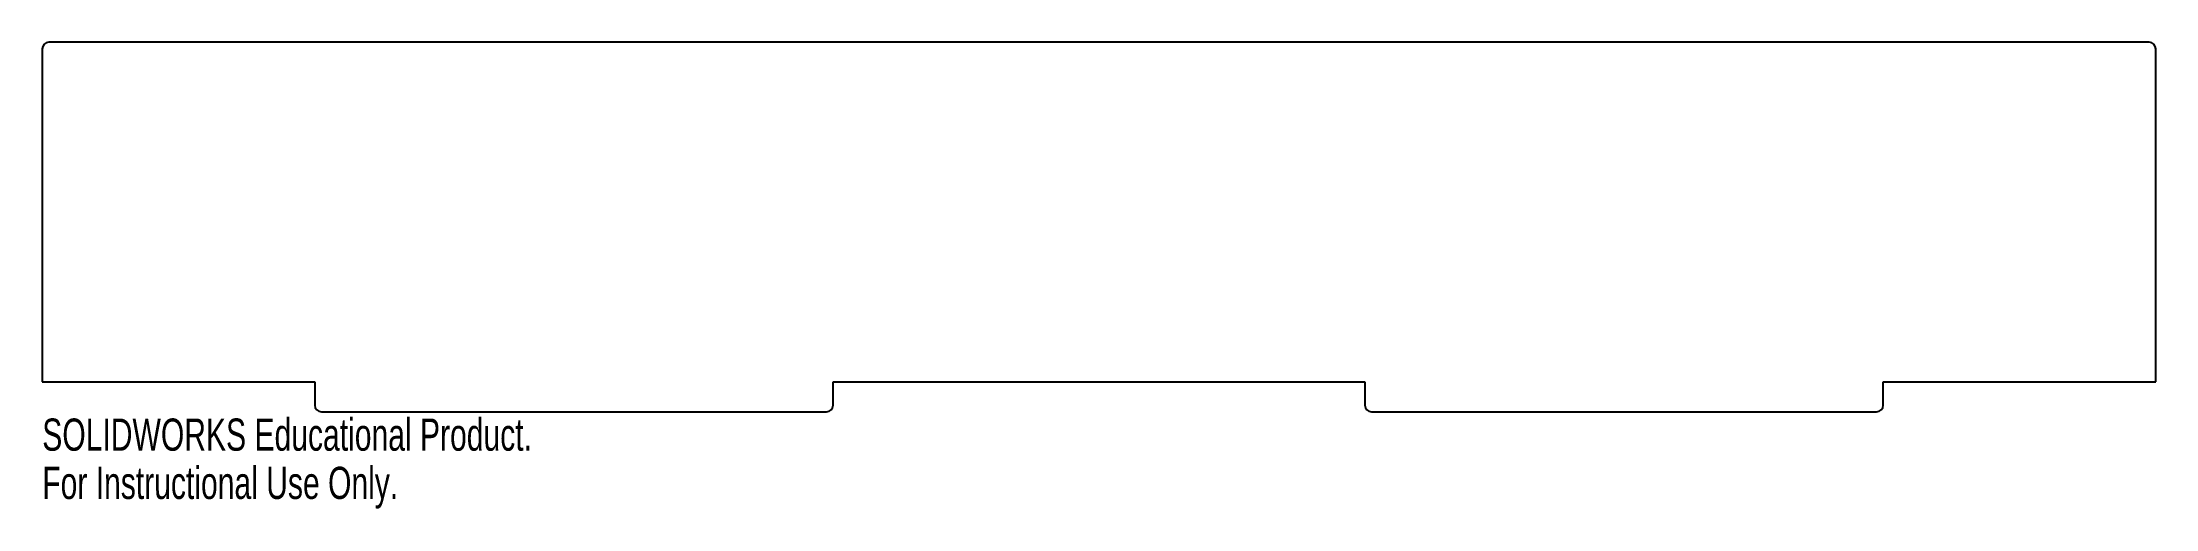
# Model space of a CAD drawing. Header units: millimetres. Extents: x 0 to 318, y -19 to 51.
import ezdxf

# ---------------------------------------------------------------- set-up
doc = ezdxf.new("R2010")
doc.units = ezdxf.units.MM
doc.styles.add('SLDTEXTSTYLE0', font='TXT', dxfattribs={"width": 0.7})

msp = doc.modelspace()

# ---------------------------------------------------------------- linework, layer by layer
at = {"color": 7, "linetype": 'Continuous', "lineweight": 25}
for p, q in [((317, 51), (1, 51)), ((0, 50), (0, 0)), ((318, 0), (318, 50)), ((0, 0), (41, 0)), ((41, 0), (41, -3.5)), ((119, -3.5), (119, 0)), ((119, 0), (199, 0)), ((199, 0), (199, -3.5)), ((277, -3.5), (277, 0)), ((277, 0), (318, 0)), ((42, -4.5), (118, -4.5)), ((200, -4.5), (276, -4.5))]:
    msp.add_line(p, q, dxfattribs=at)
for centre, start, end in [((1, 50), 90, 180), ((317, 50), 0, 90), ((42, -3.5), 180, 270), ((118, -3.5), 270, 0), ((200, -3.5), 180, 270), ((276, -3.5), 270, 0)]:
    msp.add_arc(centre, 1, start, end, dxfattribs=at)

# ---------------------------------------------------------------- texts
at = {"color": 7, "linetype": 'Continuous', "char_height": 4.8336, "attachment_point": 1, "style": 'SLDTEXTSTYLE0'}
for s, insert in [('SOLIDWORKS Educational Product.', (0, -5.52)), ('For Instructional Use Only.', (0, -12.77))]:
    msp.add_mtext(s, dxfattribs=dict(at, insert=insert))

doc.saveas('drawing.dxf')
